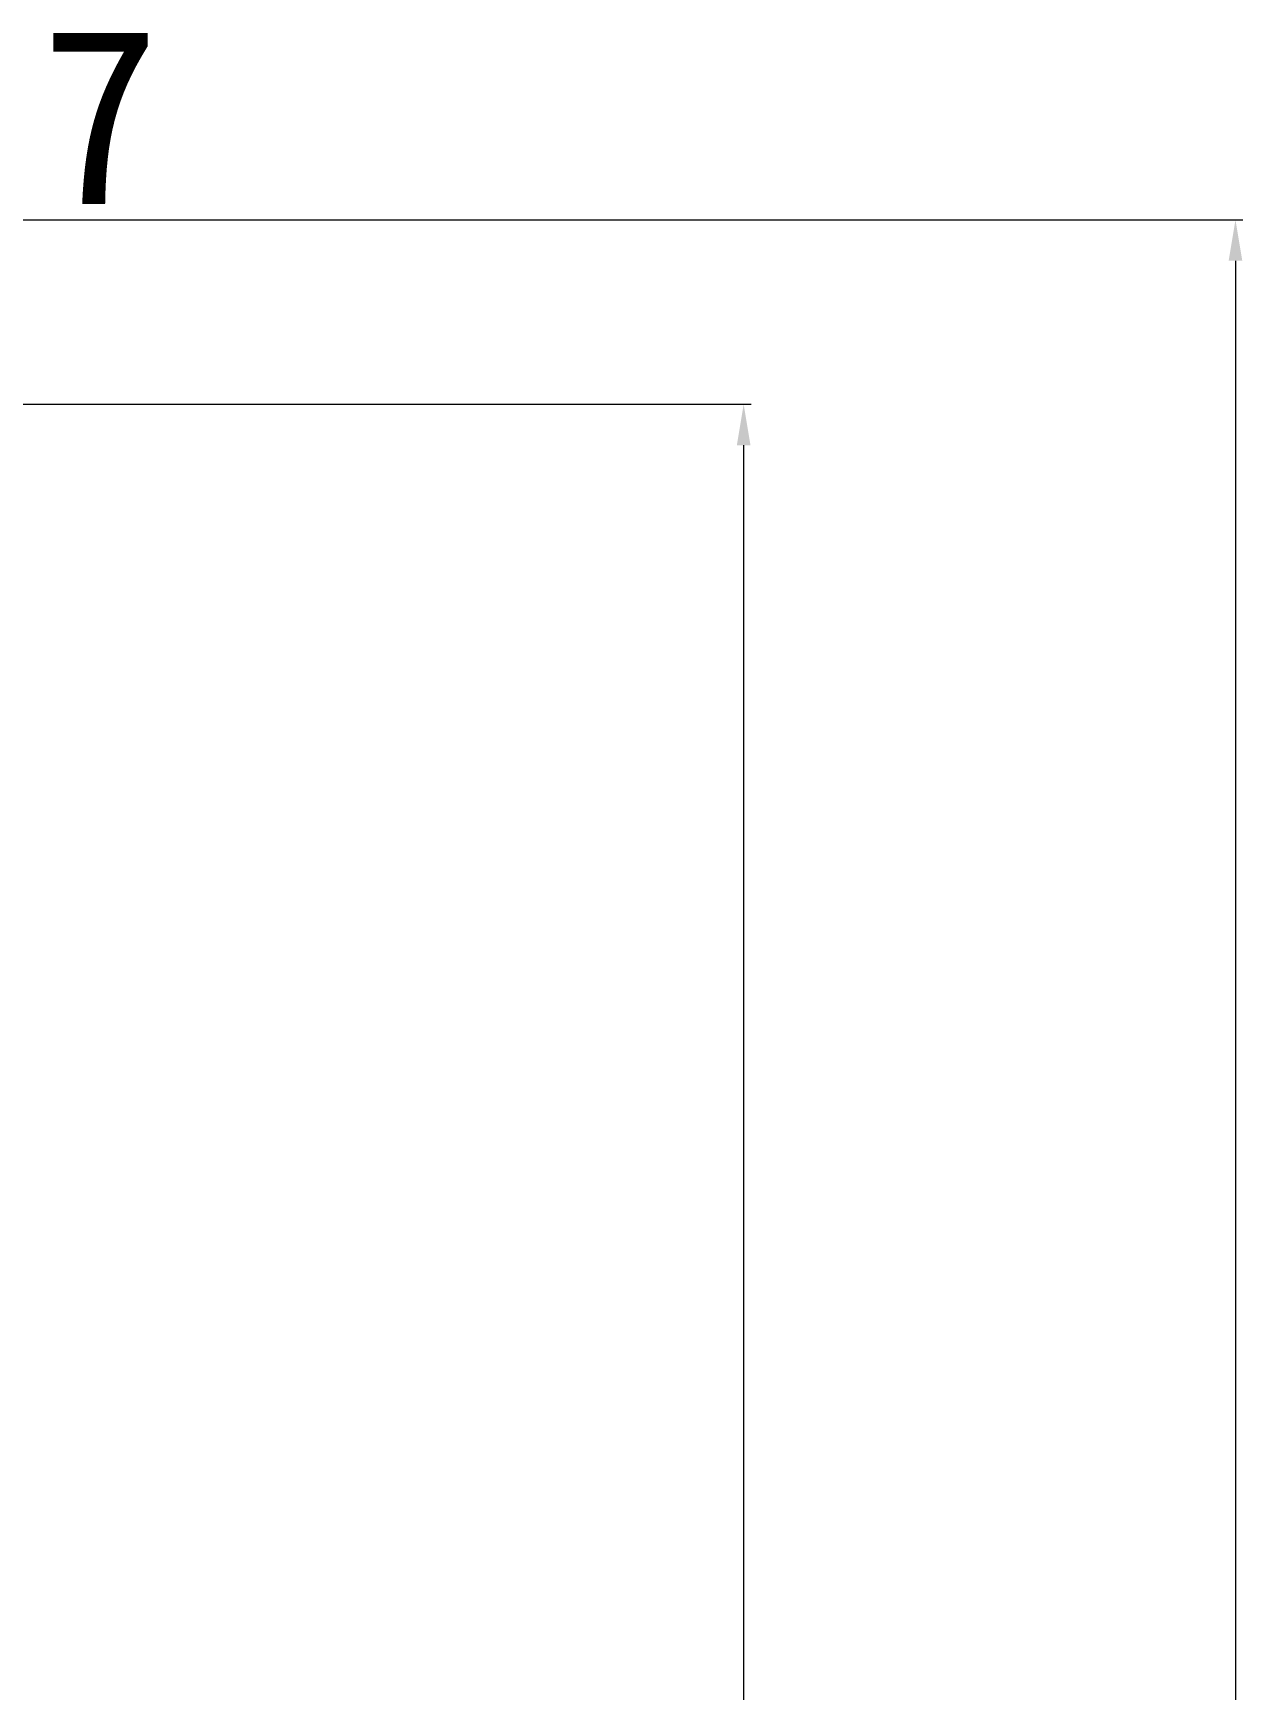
# Model space of a CAD drawing. Header units: millimetres. Extents: x 0 to 588, y 0 to 418.
# Drawn here: x 274.71 to 303.63, y 269.33 to 308.94 of the extents above; entities that cross this region are included whole.
import ezdxf

# ---------------------------------------------------------------- set-up
doc = ezdxf.new("R2010")
doc.units = ezdxf.units.MM

msp = doc.modelspace()

# ---------------------------------------------------------------- hatches: boundary and pattern name
h = msp.add_hatch(color=1)
h.dxf.hatch_style = 2
h.paths.add_polyline_path([(303.289341, 303.498779), (303.452678, 304.478799), (303.616015, 303.498779)])
h = msp.add_hatch(color=1)
h.dxf.hatch_style = 2
h.paths.add_polyline_path([(291.533114, 299.088688), (291.696451, 300.068708), (291.859788, 299.088688)])

# ---------------------------------------------------------------- linework, layer by layer
at = {"color": 1, "lineweight": 0}
for points in [[(271.164756, 304.478799), (303.629082, 304.478799)], [(303.452678, 303.498779), (303.452678, 236.745518)], [(268.65426, 300.068708), (291.872855, 300.068708)], [(291.696451, 299.088688), (291.696451, 236.774102)]]:
    msp.add_lwpolyline(points, dxfattribs=at)

# ---------------------------------------------------------------- texts
at = {"color": 0, "insert": (274.882515, 309.062169), "char_height": 4.206831, "attachment_point": 1}
msp.add_mtext('{\\fSimSun|b0|i0|c0;7}', dxfattribs=at)

doc.saveas('drawing.dxf')
